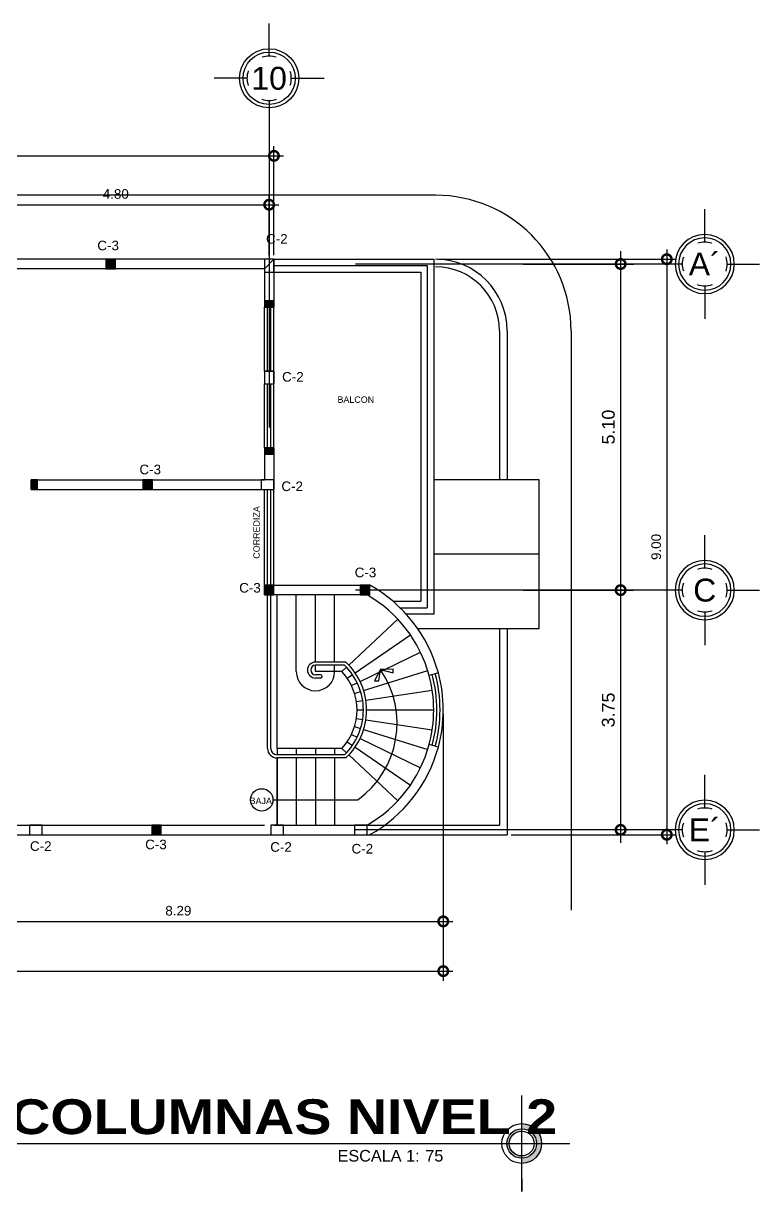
# Model space of a CAD drawing. Header units: inches. Extents: x -370 to 18, y -197 to 199.
# Drawn here: x -274.72 to -263.2, y 17.52 to 35.79 of the extents above; entities that cross this region are included whole.
import ezdxf
from ezdxf.enums import TextEntityAlignment as Align

# ---------------------------------------------------------------- set-up
doc = ezdxf.new("R2010")
doc.units = ezdxf.units.IN
doc.header["$MEASUREMENT"] = 0
doc.header["$PDMODE"] = 34
doc.header["$PDSIZE"] = 0.2
doc.linetypes.add('CENTER2', pattern=[28.575, 19.05, -3.175, 3.175, -3.175])
doc.styles.add('1', font='arial.ttf')
doc.styles.add('2', font='')
doc.styles.get("Standard").update_dxf_attribs({"font": 'arial.ttf'})
doc.styles.get('2').set_extended_font_data('Arial Black')
doc.dimstyles.new('E100', dxfattribs={"dimtxt": 0.15, "dimasz": 0.15, "dimexe": 0.15, "dimexo": 0.0625, "dimgap": 0.09, "dimtad": 1, "dimzin": 0, "dimdsep": 46, "dimtxsty": 'Standard', "dimblk": 'DOTSMALL', "dimcen": 0.09, "dimdle": 0.15, "dimclrd": 1, "dimclre": 1, "dimclrt": 2, "dimazin": 0, "dimtfac": 1, "dimtofl": 0, "dimtmove": 1, "dimatfit": 1, "dimldrblk": 'OPEN90', "dimfxl": 1, "dimtolj": 1, "dimtzin": 0, "dimarcsym": 0})

# ---------------------------------------------------------------- blocks, each defined once
blk = doc.blocks.new('EJE NORTE NUEVO')
at = {"color": 8}
for p, q in [((0, 3.252), (0, 3.764)), ((-0.347, 2.905), (-0.859, 2.905)), ((0.347, 2.905), (0.859, 2.905))]:
    blk.add_line(p, q, dxfattribs=at)
at = {"color": 2, "linetype": 'CENTER2'}
blk.add_line((0, 2.558), (0, -2.558), dxfattribs=at)
at = {"color": 8}
blk.add_circle((0, 2.905), 0.463, dxfattribs=at)
at = {"color": 4}
blk.add_circle((0, 2.905), 0.409, dxfattribs=at)
at = {"color": 8}
for start, end in [(71.4161, 108.5839), (160.6993, 199.2784), (341.7694, 18.2529), (251.0526, 288.9474)]:
    blk.add_arc((0, 2.905), 0.347, start, end, dxfattribs=at)
at = {"color": 4}
blk.add_attdef('A', text='', height=0.358, dxfattribs=at).set_placement((0, 2.905), align=Align.MIDDLE_CENTER)
blk = doc.blocks.new('_DotSmall')
at = {"color": 0, "linetype": 'ByBlock', "const_width": 0.5}
blk.add_lwpolyline([(-0.0625, 0, 1), (0.0625, 0, 1)], format="xyb", close=True, dxfattribs=at)
blk = doc.blocks.new('*D481')
at = {"color": 1, "lineweight": -2, "transparency": 16777216}
for p, q in [((39.859, 9.062), (39.859, 10.003)), ((44.659, 9.062), (44.659, 10.003)), ((39.709, 9.853), (44.809, 9.853))]:
    blk.add_line(p, q, dxfattribs=at)
at = {"layer": 'DEFPOINTS', "color": 0, "transparency": 16777216}
for p in [(44.659, 9.853), (39.859, 9), (44.659, 9)]:
    blk.add_point(p, dxfattribs=at)
at = {"color": 1, "lineweight": -2, "transparency": 16777216, "xscale": 0.3, "yscale": 0.3, "zscale": 0.3, "rotation": 180}
blk.add_blockref('_DotSmall', (39.859, 9.853), dxfattribs=at)
at = {"color": 1, "lineweight": -2, "transparency": 16777216, "xscale": 0.3, "yscale": 0.3, "zscale": 0.3}
blk.add_blockref('_DotSmall', (44.659, 9.853), dxfattribs=at)
at = {"color": 2, "transparency": 16777216, "insert": (42.259, 10.02), "char_height": 0.15, "attachment_point": 5}
blk.add_mtext('\\A1;4.80', dxfattribs=at)
blk = doc.blocks.new('_Open90')
at = {"color": 0, "linetype": 'ByBlock', "lineweight": -2}
for p, q in [((0, 0), (-1, 0)), ((-0.5, 0.5), (0, 0)), ((0, 0), (-0.5, -0.5))]:
    blk.add_line(p, q, dxfattribs=at)
blk = doc.blocks.new('*D482')
at = {"color": 1, "lineweight": -2, "transparency": 16777216}
for p, q in [((29.234, 10.617), (44.884, 10.617)), ((29.384, 9.062), (29.384, 10.767)), ((44.734, 9.062), (44.734, 10.767))]:
    blk.add_line(p, q, dxfattribs=at)
at = {"layer": 'DEFPOINTS', "color": 0, "transparency": 16777216}
for p in [(44.734, 10.617), (29.384, 9), (44.734, 9)]:
    blk.add_point(p, dxfattribs=at)
at = {"color": 1, "lineweight": -2, "transparency": 16777216, "xscale": 0.3, "yscale": 0.3, "zscale": 0.3, "rotation": 180}
blk.add_blockref('_DotSmall', (29.384, 10.617), dxfattribs=at)
at = {"color": 1, "lineweight": -2, "transparency": 16777216, "xscale": 0.3, "yscale": 0.3, "zscale": 0.3}
blk.add_blockref('_DotSmall', (44.734, 10.617), dxfattribs=at)
at = {"color": 2, "transparency": 16777216, "insert": (37.059, 10.783), "char_height": 0.15, "attachment_point": 5}
blk.add_mtext('\\A1;15.35', dxfattribs=at)
blk = doc.blocks.new('*D487')
at = {"color": 1, "lineweight": -2, "transparency": 16777216}
for p, q in [((47.384, 1.888), (47.384, -1.506)), ((39.092, -0.062), (39.092, -1.506)), ((38.942, -1.356), (47.534, -1.356))]:
    blk.add_line(p, q, dxfattribs=at)
at = {"layer": 'DEFPOINTS', "color": 0, "transparency": 16777216}
for p in [(47.384, 1.95), (39.092, 0), (47.384, -1.356)]:
    blk.add_point(p, dxfattribs=at)
at = {"color": 1, "lineweight": -2, "transparency": 16777216, "xscale": 0.3, "yscale": 0.3, "zscale": 0.3, "rotation": 180}
blk.add_blockref('_DotSmall', (39.092, -1.356), dxfattribs=at)
at = {"color": 1, "lineweight": -2, "transparency": 16777216, "xscale": 0.3, "yscale": 0.3, "zscale": 0.3}
blk.add_blockref('_DotSmall', (47.384, -1.356), dxfattribs=at)
at = {"color": 2, "transparency": 16777216, "insert": (43.238, -1.19), "char_height": 0.15, "attachment_point": 5}
blk.add_mtext('\\A1;8.29', dxfattribs=at)
blk = doc.blocks.new('*D488')
at = {"color": 1, "lineweight": -2, "transparency": 16777216}
for p, q in [((29.384, -0.062), (29.384, -2.284)), ((47.384, -0.062), (47.384, -2.284)), ((29.234, -2.134), (47.534, -2.134))]:
    blk.add_line(p, q, dxfattribs=at)
at = {"layer": 'DEFPOINTS', "color": 0, "transparency": 16777216}
for p in [(29.384, 0), (47.384, 0), (47.384, -2.134)]:
    blk.add_point(p, dxfattribs=at)
at = {"color": 1, "lineweight": -2, "transparency": 16777216, "xscale": 0.3, "yscale": 0.3, "zscale": 0.3, "rotation": 180}
blk.add_blockref('_DotSmall', (29.384, -2.134), dxfattribs=at)
at = {"color": 1, "lineweight": -2, "transparency": 16777216, "xscale": 0.3, "yscale": 0.3, "zscale": 0.3}
blk.add_blockref('_DotSmall', (47.384, -2.134), dxfattribs=at)
at = {"color": 2, "transparency": 16777216, "insert": (38.384, -1.968), "char_height": 0.15, "attachment_point": 5}
blk.add_mtext('\\A1;18.00', dxfattribs=at)
blk = doc.blocks.new('*D143')
at = {"color": 1, "lineweight": -2, "transparency": 16777216}
for p, q in [((-191.853, 114.409), (-191.853, 108.909)), ((-193.38, 114.209), (-191.653, 114.209)), ((-193.38, 109.109), (-191.653, 109.109))]:
    blk.add_line(p, q, dxfattribs=at)
at = {"layer": 'DEFPOINTS', "color": 0, "transparency": 16777216}
for p in [(-193.442, 114.209), (-193.442, 109.109), (-191.853, 109.109)]:
    blk.add_point(p, dxfattribs=at)
at = {"color": 1, "lineweight": -2, "transparency": 16777216, "xscale": 0.3, "yscale": 0.3, "zscale": 0.3}
for p, rotation in [((-191.853, 114.209), 90), ((-191.853, 109.109), 270)]:
    blk.add_blockref('_DotSmall', p, dxfattribs=dict(at, rotation=rotation))
at = {"color": 2, "transparency": 16777216, "insert": (-192.045, 111.659), "char_height": 0.2, "attachment_point": 5, "rotation": 90}
blk.add_mtext('\\A1;5.10', dxfattribs=at)
blk = doc.blocks.new('*D144')
at = {"color": 1, "lineweight": -2, "transparency": 16777216}
for p, q in [((-191.853, 109.309), (-191.853, 105.159)), ((-193.38, 109.109), (-191.653, 109.109)), ((-191.916, 105.359), (-192.053, 105.359))]:
    blk.add_line(p, q, dxfattribs=at)
at = {"layer": 'DEFPOINTS', "color": 0, "transparency": 16777216}
for p in [(-193.442, 109.109), (-191.853, 105.359), (-191.853, 105.359)]:
    blk.add_point(p, dxfattribs=at)
at = {"color": 1, "lineweight": -2, "transparency": 16777216, "xscale": 0.3, "yscale": 0.3, "zscale": 0.3}
for p, rotation in [((-191.853, 109.109), 90), ((-191.853, 105.359), 270)]:
    blk.add_blockref('_DotSmall', p, dxfattribs=dict(at, rotation=rotation))
at = {"color": 2, "transparency": 16777216, "insert": (-192.045, 107.234), "char_height": 0.2, "attachment_point": 5, "rotation": 90}
blk.add_mtext('\\A1;3.75', dxfattribs=at)
blk = doc.blocks.new('*D489')
at = {"color": 1, "lineweight": -2, "transparency": 16777216}
for p, q in [((50.882, 9.15), (50.882, -0.15)), ((47.297, 9), (51.032, 9)), ((48.447, 0), (51.032, 0))]:
    blk.add_line(p, q, dxfattribs=at)
at = {"layer": 'DEFPOINTS', "color": 0, "transparency": 16777216}
for p in [(47.234, 9), (48.384, 0), (50.882, 0)]:
    blk.add_point(p, dxfattribs=at)
at = {"color": 1, "lineweight": -2, "transparency": 16777216, "xscale": 0.3, "yscale": 0.3, "zscale": 0.3}
for p, rotation in [((50.882, 9), 90), ((50.882, 0), 270)]:
    blk.add_blockref('_DotSmall', p, dxfattribs=dict(at, rotation=rotation))
at = {"color": 2, "transparency": 16777216, "insert": (50.716, 4.5), "char_height": 0.15, "attachment_point": 5, "rotation": 90}
blk.add_mtext('\\A1;9.00', dxfattribs=at)
blk = doc.blocks.new('*U688')
h = blk.add_hatch(color=1)
h.paths.add_polyline_path([(22.575, 0), (22.615, 0, 0.414214), (22.829, -0.214), (22.829, -0.255, -0.414214)])
h.paths.add_polyline_path([(22.829, 0.255), (22.829, 0.214, 0.414214), (22.615, 0), (22.575, 0, -0.414214)])
h = blk.add_hatch(color=1)
h.paths.add_polyline_path([(22.829, 0.255), (22.829, 0.343, -0.414214), (23.172, 0), (23.084, 0, 0.414214)])
h.paths.add_polyline_path([(23.084, 0), (23.172, 0, -0.414214), (22.829, -0.343), (22.829, -0.255, 0.414214)])
at = {"color": 13}
for p, q in [((22.829, -0.83), (22.829, 0.83)), ((0, 0), (23.659, 0))]:
    blk.add_line(p, q, dxfattribs=at)
at = {"color": 5}
for p, q in [((22.829, 0.611), (22.829, 0.83)), ((0, 0), (0.218, 0)), ((23.441, 0), (23.659, 0)), ((22.829, -0.611), (22.829, -0.83))]:
    blk.add_line(p, q, dxfattribs=at)
at = {"color": 13}
for radius in [0.343, 0.255, 0.214]:
    blk.add_circle((22.829, 0), radius, dxfattribs=at)
at = {"color": 2, "linetype": 'Continuous', "style": '1'}
blk.add_text('ESCALA 1:', height=0.2, dxfattribs=at).set_placement((19.653, -0.311))
at = {"color": 1, "linetype": 'Continuous', "style": '2'}
blk.add_attdef('TITULO', (0.308, 0.162), '', height=0.6, dxfattribs=at)
at = {"color": 2, "linetype": 'Continuous', "style": '1'}
blk.add_attdef('DESCRIPCION', (0.308, -0.373), '', height=0.2, dxfattribs=at)
at = {"color": 2, "style": '1'}
blk.add_attdef('ESCALA', (21.166, -0.311), '', height=0.2, dxfattribs=at)
blk = doc.blocks.new('A$C4C712806')
at = {"color": 8}
for p, q in [((47.264, 10), (27.508, 10)), ((44.734, 9), (39.059, 9)), ((44.584, 8.85), (44.734, 9)), ((44.734, 9), (44.734, 8.25)), ((44.734, 9), (47.234, 9)), ((47.234, 9), (47.234, 8.25)), ((47.234, 9), (47.234, 3.45)), ((44.584, 8.85), (39.934, 8.85)), ((44.584, 8.85), (44.584, 8.25)), ((44.734, 8.9), (47.134, 8.9)), ((44.734, 8.8), (47.034, 8.8)), ((47.034, 8.8), (47.034, 3.65)), ((47.134, 8.9), (47.134, 3.55)), ((44.584, 8.25), (44.734, 8.25)), ((48.264, 7.88), (48.264, 5.55)), ((48.384, 7.88), (48.384, 5.55)), ((49.384, 7.88), (49.384, -1.183)), ((44.584, 7.25), (44.584, 7.05)), ((44.584, 7.25), (44.734, 7.25)), ((44.584, 7.25), (44.584, 7.05)), ((44.734, 7.25), (44.734, 7.05)), ((44.734, 7.25), (44.734, 7.05)), ((44.584, 7.05), (44.734, 7.05)), ((44.584, 6.05), (44.584, 5.55)), ((44.584, 6.05), (44.734, 6.05)), ((44.734, 6.05), (44.734, 5.4)), ((40.934, 5.55), (44.584, 5.55)), ((40.934, 5.4), (40.934, 5.55)), ((40.934, 5.4), (44.734, 5.4)), ((44.734, 3.9), (44.734, 5.4)), ((48.884, 4.388), (47.234, 4.388)), ((44.584, 3.9), (46.234, 3.9)), ((44.584, 3.75), (44.584, 3.9)), ((46.195, 3.75), (44.584, 3.75)), ((44.634, 1.35), (44.634, 3.75)), ((44.684, 1.35), (44.684, 3.75)), ((44.784, 1.35), (44.784, 3.75)), ((45.084, 2.55), (45.084, 3.75)), ((45.384, 2.7), (45.384, 3.75)), ((45.684, 2.7), (45.684, 3.75)), ((46.597, 3.65), (47.034, 3.65)), ((46.707, 3.55), (47.134, 3.55)), ((45.907, 2.652), (46.674, 3.37)), ((47.234, 3.45), (46.804, 3.45)), ((46.004, 2.532), (46.87, 3.126)), ((48.264, 3.225), (48.264, 0.15)), ((48.384, 3.225), (48.384, 0)), ((46.082, 2.398), (47.026, 2.856)), ((45.86, 2.7), (45.384, 2.7)), ((45.84, 2.65), (45.384, 2.65)), ((45.384, 2.55), (45.384, 2.65)), ((45.684, 2.55), (45.684, 2.65)), ((45.798, 2.55), (45.871, 2.618)), ((46.138, 2.255), (47.141, 2.566)), ((45.798, 2.55), (45.384, 2.55)), ((45.464, 2.5), (45.384, 2.5)), ((45.464, 2.45), (45.384, 2.45)), ((45.88, 2.447), (45.963, 2.504)), ((45.947, 2.333), (46.037, 2.377)), ((47.308, 2.529), (47.163, 2.49)), ((45.995, 2.21), (46.091, 2.24)), ((46.173, 2.104), (47.211, 2.261)), ((46.025, 2.082), (46.123, 2.097)), ((46.034, 1.95), (46.134, 1.95)), ((46.184, 1.95), (47.234, 1.95)), ((45.995, 1.69), (46.091, 1.66)), ((46.025, 1.818), (46.123, 1.803)), ((46.138, 1.645), (47.141, 1.334)), ((46.173, 1.796), (47.211, 1.639)), ((45.947, 1.567), (46.037, 1.523)), ((46.082, 1.502), (47.026, 1.044)), ((44.684, 1.35), (44.684, 1.35)), ((45.798, 1.35), (44.784, 1.35)), ((44.784, 1.35), (44.784, 1.25)), ((45.084, 1.35), (45.084, 1.25)), ((45.384, 1.35), (45.384, 1.25)), ((45.684, 1.35), (45.684, 1.25)), ((45.798, 1.35), (45.871, 1.282)), ((45.88, 1.453), (45.963, 1.396)), ((46.004, 1.368), (46.87, 0.774)), ((47.308, 1.371), (47.163, 1.41)), ((45.84, 1.25), (44.784, 1.25)), ((45.86, 1.2), (44.784, 1.2)), ((44.784, 1.2), (44.784, 0.15)), ((44.784, 0.15), (44.784, 1.2)), ((45.084, 1.2), (45.084, 0.15)), ((45.384, 1.2), (45.384, 0.15)), ((45.684, 1.2), (45.684, 0.15)), ((45.907, 1.248), (46.674, 0.53)), ((29.384, 0), (48.384, 0)), ((39.167, 0.15), (44.584, 0.15)), ((44.734, 0.15), (48.264, 0.15))]:
    blk.add_line(p, q, dxfattribs=at)
at = {"color": 1}
for p, q in [((44.584, 7.25), (44.584, 8.25)), ((44.734, 7.25), (44.734, 8.25)), ((44.584, 6.05), (44.584, 7.05)), ((44.734, 6.05), (44.734, 7.05)), ((44.584, 3.9), (44.584, 5.4)), ((44.734, 3.9), (44.734, 5.4))]:
    blk.add_line(p, q, dxfattribs=at)
at = {"color": 2}
for p, q in [((44.634, 7.25), (44.634, 8.25)), ((44.684, 7.25), (44.684, 8.25)), ((44.634, 6.05), (44.634, 7.05)), ((44.684, 6.05), (44.684, 7.05)), ((44.634, 3.9), (44.634, 5.4)), ((44.684, 3.9), (44.684, 5.4))]:
    blk.add_line(p, q, dxfattribs=at)
at = {"color": 8, "ltscale": 0.3}
blk.add_lwpolyline([(46.984, 3.225), (46.984, 3.225), (48.884, 3.225), (48.884, 5.55), (47.234, 5.55)], dxfattribs=at)
at = {"color": 8}
for points in [[(46.402, 2.581), (46.306, 2.404), (46.374, 2.404), (46.402, 2.581), (46.6, 2.531), (46.6, 2.587), (46.402, 2.581)], [(44.717, 0.544), (46.047, 0.544)]]:
    blk.add_lwpolyline(points, dxfattribs=at)
blk.add_circle((44.543, 0.544), 0.175, dxfattribs=at)
for centre, radius, start, end in [((47.264, 7.88), 2.12, 0, 90), ((47.264, 7.88), 1.12, 0, 90), ((47.264, 7.88), 1, 0, 90), ((45.156, 1.95), 2.228, 15.0705, 61.0594), ((45.156, 1.95), 2.078, 15.0705, 60.0096), ((45.384, 2.575), 0.125, 90, 270), ((45.384, 2.575), 0.075, 90, 270), ((45.156, 1.95), 0.978, 314.3113, 45.6887), ((45.156, 1.95), 1.028, 313.165, 46.835), ((45.183, 1.744), 1.478, 305.7313, 34.4734), ((45.384, 2.55), 0.3, 180, 0), ((45.464, 2.475), 0.025, 270, 90), ((45.156, 1.95), 0.878, 316.9083, 43.0917), ((45.156, 1.95), 2.078, 344.9295, 15.0705), ((45.156, 1.95), 2.128, 344.9295, 15.0705), ((45.156, 1.95), 2.178, 344.9295, 15.0705), ((45.156, 1.95), 2.228, 344.9295, 15.0705), ((44.784, 1.35), 0.15, 180, 270), ((44.784, 1.35), 0.1, 180, 270), ((45.156, 1.95), 2.078, 299.9904, 344.9295), ((45.156, 1.95), 2.228, 298.9406, 344.9295)]:
    blk.add_arc(centre, radius, start, end, dxfattribs=at)
blk.add_blockref('EJE NORTE NUEVO', (44.659, 8.925)).add_auto_attribs({'A': '10'})
ref = blk.add_blockref('EJE NORTE NUEVO', (48.571, 8.925), dxfattribs=dict(xscale=-1, rotation=270))
ref.add_attrib('A', 'A´', dxfattribs={"color": 4, "height": 0.3581}).set_placement((51.476, 8.925), align=Align.MIDDLE_CENTER)
ref = blk.add_blockref('EJE NORTE NUEVO', (48.571, 3.825), dxfattribs=dict(xscale=-1, rotation=270))
ref.add_attrib('A', 'C', dxfattribs={"color": 4, "height": 0.358}).set_placement((51.476, 3.825), align=Align.MIDDLE_CENTER)
ref = blk.add_blockref('EJE NORTE NUEVO', (48.571, 0.075), dxfattribs=dict(xscale=-1, rotation=270))
ref.add_attrib('A', 'E´', dxfattribs={"color": 4, "height": 0.3581}).set_placement((51.476, 0.075), align=Align.MIDDLE_CENTER)
at = {"color": 8, "char_height": 0.1, "attachment_point": 1}
for s, insert in [('BALCON ', (45.728, 6.854)), ('BAJA', (44.353, 0.579))]:
    blk.add_mtext(s, dxfattribs=dict(at, insert=insert))
at = {"color": 8, "insert": (44.412, 5.138), "char_height": 0.1, "attachment_point": 3, "rotation": 90}
blk.add_mtext('CORREDIZA', dxfattribs=at)
for base, p1, p2, picture, middle in [((44.734, 10.617), (29.384, 9), (44.734, 9), '*D482', (37.059, 10.783)), ((44.659, 9.853), (39.859, 9), (44.659, 9), '*D481', (42.259, 10.02)), ((47.384, -1.356), (39.092, 0), (47.384, 1.95), '*D487', (43.238, -1.19)), ((47.384, -2.134), (29.384, 0), (47.384, 0), '*D488', (38.384, -1.968))]:
    dim = blk.add_linear_dim(base=base, p1=p1, p2=p2, dimstyle='E100')
    dim.commit()
    dim.dimension.update_dxf_attribs({"geometry": picture, "text_midpoint": middle})
dim = blk.add_linear_dim(base=(50.882, 0), p1=(47.234, 9), p2=(48.384, 0), angle=90, dimstyle='E100')
dim.commit()
dim.dimension.update_dxf_attribs({"geometry": '*D489', "text_midpoint": (50.716, 4.5)})
for base, p1, p2, picture, middle in [((50.16, 3.825), (48.571, 8.925), (48.571, 3.825), '*D143', (49.968, 6.375)), ((50.16, 0.075), (48.571, 3.825), (50.16, 0.075), '*D144', (49.968, 1.95))]:
    dim = blk.add_linear_dim(base=base, p1=p1, p2=p2, angle=90, dimstyle='E100')
    dim.commit()
    dim.dimension.update_dxf_attribs({"geometry": picture, "text_midpoint": middle, "insert": (242.013, -105.284)})

msp = doc.modelspace()

# ---------------------------------------------------------------- hatches: boundary and pattern name
h = msp.add_hatch(color=3)
h.dxf.hatch_style = 1
h.paths.add_polyline_path([(-273.42862, 31.9521), (-273.27862, 31.9521), (-273.27862, 32.1021), (-273.42862, 32.1021)])
h = msp.add_hatch(color=1)
h.dxf.hatch_style = 1
h.paths.add_polyline_path([(-270.79643, 31.3521), (-270.79643, 31.4521), (-270.94643, 31.4521), (-270.94643, 31.3521)])
h = msp.add_hatch(color=1)
h.dxf.hatch_style = 1
h.paths.add_polyline_path([(-270.79643, 29.0521), (-270.79643, 29.1521), (-270.94643, 29.1521), (-270.94643, 29.0521)])
h = msp.add_hatch(color=1)
h.dxf.hatch_style = 1
h.paths.add_polyline_path([(-274.49643, 28.6521), (-274.59643, 28.6521), (-274.59643, 28.5021), (-274.49643, 28.5021)])
h = msp.add_hatch(color=3)
h.dxf.hatch_style = 1
h.paths.add_polyline_path([(-272.84643, 28.5021), (-272.69643, 28.5021), (-272.69643, 28.6521), (-272.84643, 28.6521)])
h = msp.add_hatch(color=3)
h.dxf.hatch_style = 1
h.paths.add_polyline_path([(-270.94643, 26.8521), (-270.79643, 26.8521), (-270.79643, 27.0021), (-270.94643, 27.0021)])
h = msp.add_hatch(color=3)
h.dxf.hatch_style = 1
h.paths.add_polyline_path([(-269.44643, 26.8521), (-269.29643, 26.8521), (-269.29643, 27.0021), (-269.44643, 27.0021)])
h = msp.add_hatch(color=3)
h.dxf.hatch_style = 1
h.paths.add_polyline_path([(-272.71034, 23.1021), (-272.56034, 23.1021), (-272.56034, 23.2521), (-272.71034, 23.2521)])

# ---------------------------------------------------------------- linework, layer by layer
at = {"color": 5}
for points in [[(-273.42862, 31.9521), (-273.27862, 31.9521), (-273.27862, 32.1021), (-273.42862, 32.1021)], [(-270.94643, 31.9021), (-270.79643, 31.9021), (-270.79643, 32.1021), (-270.94643, 32.1021)], [(-270.79643, 31.3521), (-270.79643, 31.4521), (-270.94643, 31.4521), (-270.94643, 31.3521)], [(-270.94643, 30.1521), (-270.79643, 30.1521), (-270.79643, 30.3521), (-270.94643, 30.3521)], [(-270.79643, 29.0521), (-270.79643, 29.1521), (-270.94643, 29.1521), (-270.94643, 29.0521)], [(-274.49643, 28.6521), (-274.59643, 28.6521), (-274.59643, 28.5021), (-274.49643, 28.5021)], [(-272.84643, 28.5021), (-272.69643, 28.5021), (-272.69643, 28.6521), (-272.84643, 28.6521)], [(-270.99643, 28.6521), (-270.99643, 28.5021), (-270.79643, 28.5021), (-270.79643, 28.6521)], [(-270.94643, 26.8521), (-270.79643, 26.8521), (-270.79643, 27.0021), (-270.94643, 27.0021)], [(-269.44643, 26.8521), (-269.29643, 26.8521), (-269.29643, 27.0021), (-269.44643, 27.0021)], [(-274.62424, 23.2521), (-274.62424, 23.1021), (-274.42424, 23.1021), (-274.42424, 23.2521)], [(-272.71034, 23.1021), (-272.56034, 23.1021), (-272.56034, 23.2521), (-272.71034, 23.2521)], [(-270.84643, 23.2521), (-270.84643, 23.1021), (-270.64643, 23.1021), (-270.64643, 23.2521)], [(-269.53586, 23.2521), (-269.53586, 23.1021), (-269.33586, 23.1021), (-269.33586, 23.2521)]]:
    msp.add_lwpolyline(points, close=True, dxfattribs=at)

# ---------------------------------------------------------------- block references
msp.add_blockref('A$C4C712806', (-315.5309, 23.1021))
at = {"xscale": 0.9073029058261515, "yscale": 0.9073029058261515, "zscale": 0.9073029058261515}
msp.add_blockref('*U688', (-287.63175, 18.27204), dxfattribs=at).add_auto_attribs({'TITULO': 'PLANTA DE CIMENTACION Y COLUMNAS NIVEL 2', 'DESCRIPCION': 'VIVIENDA UNIFAMILIAR 2 NIVELES', 'ESCALA': '75'})

# ---------------------------------------------------------------- texts
at = {"color": 2, "char_height": 0.15, "attachment_point": 1}
for s, insert in [('C-3', (-273.5603, 32.3917)), ('C-2 ', (-270.92036, 32.49577)), ('C-2 ', (-270.66905, 30.33795)), ('C-3', (-272.9012, 28.88888)), ('C-2 ', (-270.67976, 28.62611)), ('C-3', (-269.53309, 27.27865)), ('C-3', (-271.3403, 27.03855)), ('C-3', (-272.8121, 23.02432)), ('C-2 ', (-274.6143, 22.99861)), ('C-2 ', (-270.85442, 22.98482)), ('C-2 ', (-269.58257, 22.95746))]:
    msp.add_mtext(s, dxfattribs=dict(at, insert=insert))

doc.saveas('drawing.dxf')
